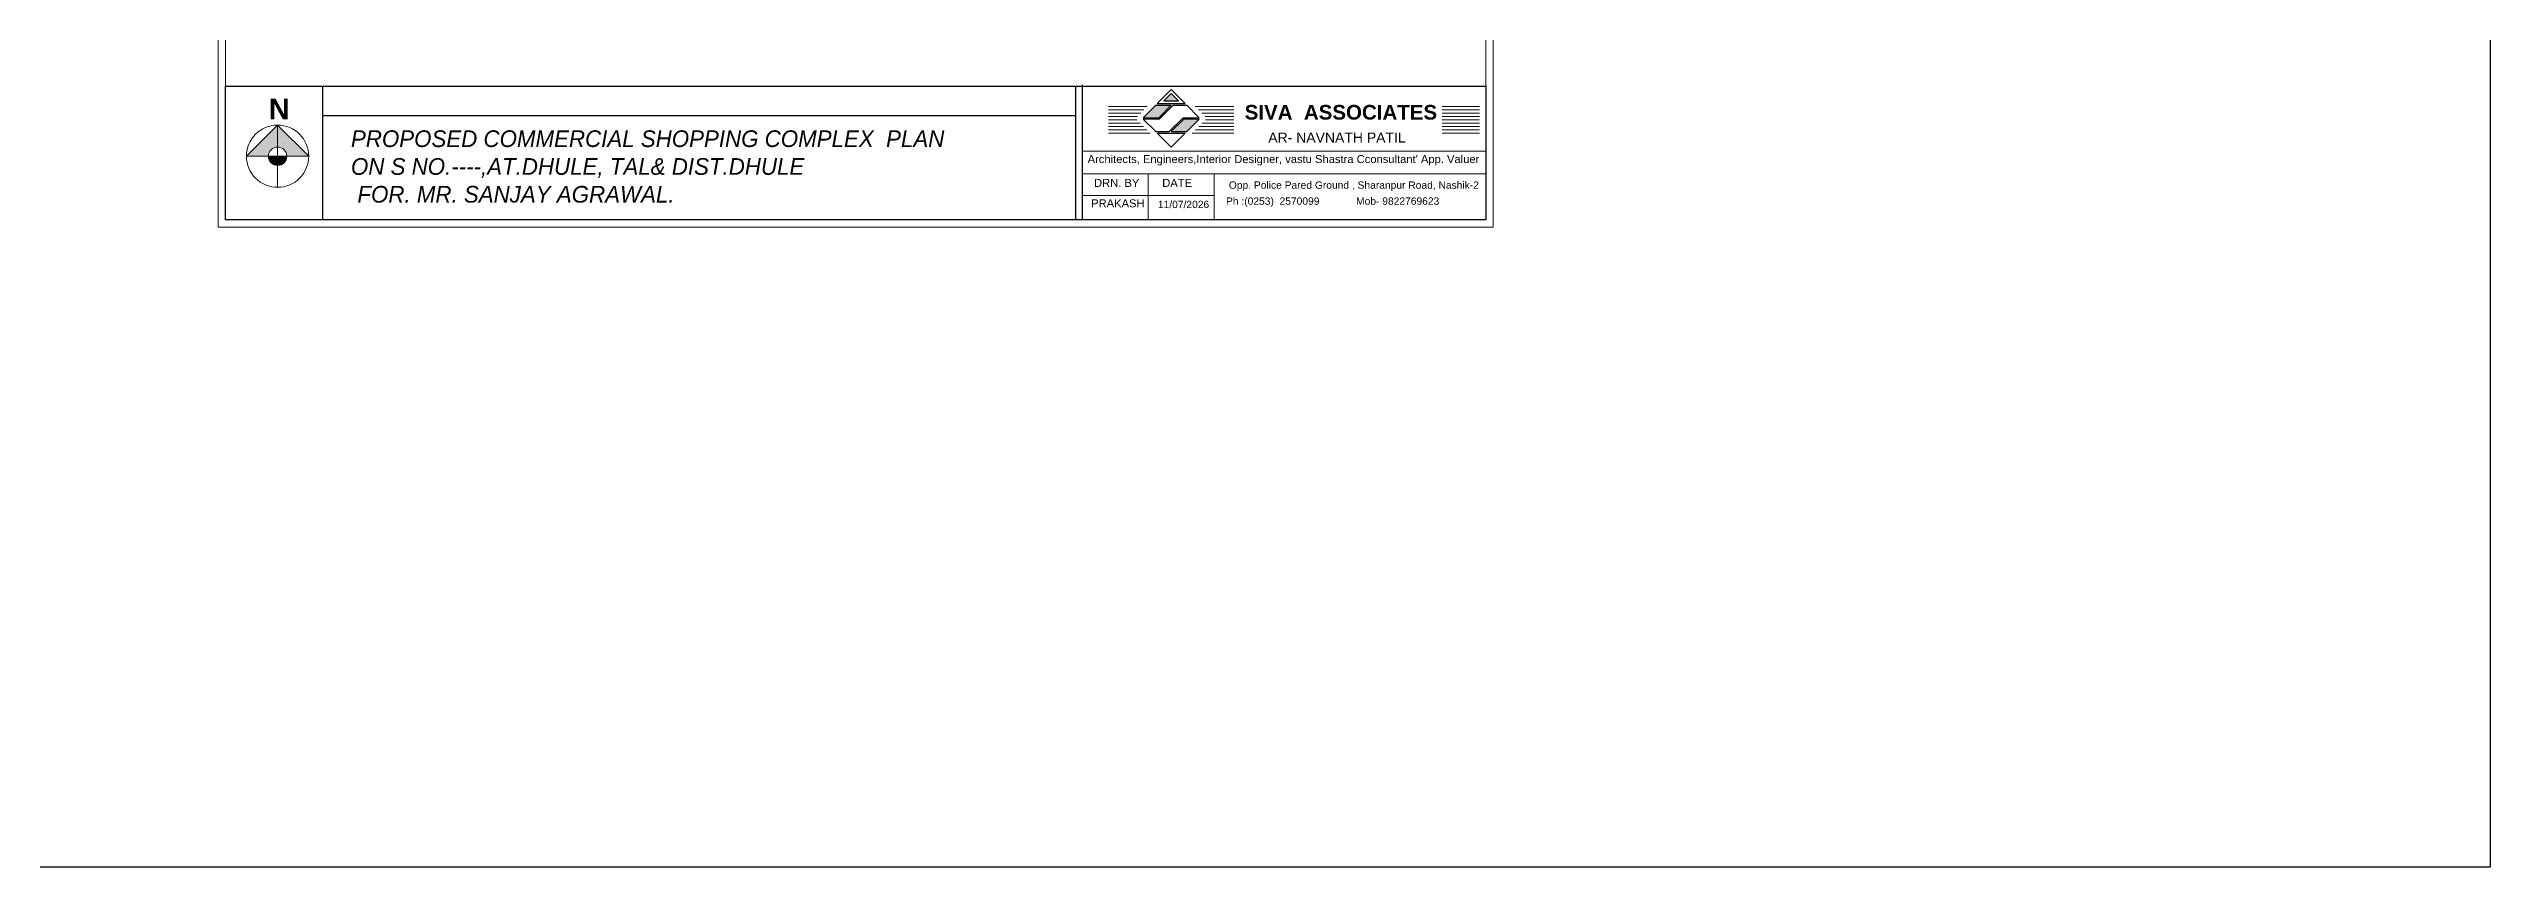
# Model space of a CAD drawing. Header units: feet. Extents: x 1354 to 2117, y 994 to 1430.
# Drawn here: x 1952.6 to 2116.8, y 1265.7 to 1320.7 of the extents above; entities that cross this region are included whole.
import ezdxf

# ---------------------------------------------------------------- set-up
doc = ezdxf.new("R2010")
doc.units = ezdxf.units.FT
doc.layers.add('BOUNDRY', color=5, linetype='Continuous')
doc.layers.add('F4', color=76, linetype='Continuous')
for name, color, linetype, lineweight in [('dim', 2, 'Continuous', 9), ('DIMENTION', 23, 'Continuous', 13), ('H', 253, 'Continuous', 5), ('tex', 7, 'Continuous', 15), ('TEXT', 7, 'Continuous', 20), ('wall', 7, 'Continuous', 30), ('WIN', 230, 'Continuous', 9)]:
    doc.layers.add(name, color=color, linetype=linetype, lineweight=lineweight)
doc.styles.get("Standard").update_dxf_attribs({"font": 'arial.ttf'})
doc.styles.add('STYLE1', font='arial.ttf')

msp = doc.modelspace()

# ---------------------------------------------------------------- hatches: boundary and pattern name
at = {"layer": 'dim', "lineweight": 15}
h = msp.add_hatch(color=7, dxfattribs=at)
h.paths.add_polyline_path([(1967.3999, 1313.5184), (1965.9255, 1313.5184), (1968.0184, 1315.6114), (1968.0184, 1314.137, 0.41421356)])
h.paths.add_polyline_path([(1968.0184, 1314.137), (1968.0184, 1315.6114), (1970.1114, 1313.5184), (1968.637, 1313.5184, 0.41421356)])
h = msp.add_hatch(color=7, dxfattribs=at)
h.paths.add_polyline_path([(1968.0184, 1312.8999, -0.41421356), (1967.3999, 1313.5184), (1968.0184, 1313.5184)])
h.paths.add_polyline_path([(1968.0184, 1313.5184), (1968.637, 1313.5184, -0.41421356), (1968.0184, 1312.8999)])
at = {"layer": 'wall'}
h = msp.add_hatch(color=1, dxfattribs=at)
h.paths.add_polyline_path([(2028.6171, 1317.2421), (2028.1215, 1317.7377), (2027.626, 1317.2421)])
h.paths.add_polyline_path([(2026.235, 1316.1092), (2027.2805, 1316.1092), (2028.1215, 1316.9502), (2027.076, 1316.9502)])
h.paths.add_polyline_path([(2030.0081, 1316.018), (2028.9626, 1316.018), (2028.1215, 1315.1769), (2029.1671, 1315.1769)])

# ---------------------------------------------------------------- linework, layer by layer
msp.add_lwpolyline([(1354.3755, 1430.0991), (2116.8312, 1430.0991), (2116.8312, 1265.6921), (1354.3755, 1265.6921)], close=True)
at = {"color": 7, "lineweight": 20}
for points in [[(1964.0133, 1388.8852), (2049.7845, 1388.8852), (2049.7845, 1308.746), (1964.0133, 1308.746)], [(1964.5133, 1388.3852), (2049.2845, 1388.3852), (2049.2845, 1309.246), (1964.5133, 1309.246)]]:
    msp.add_lwpolyline(points, close=True, dxfattribs=at)
at = {"layer": 'BOUNDRY'}
for p in [(2022.1313, 1318.3211), (2022.1313, 1318.223), (2022.1313, 1318.223)]:
    msp.add_line(p, (2022.1313, 1309.246), dxfattribs=at)
at = {"layer": 'DIMENTION'}
msp.add_lwpolyline([(2022.1313, 1318.223), (2049.2845, 1318.223), (2049.2845, 1309.246), (2022.1313, 1309.246)], close=True, dxfattribs=at)
at = {"layer": 'F4'}
for p, q in [((2027.076, 1316.9502), (2026.235, 1316.1092)), ((2027.076, 1316.9502), (2028.1215, 1316.9502)), ((2028.1215, 1316.9502), (2027.2805, 1316.1092)), ((2028.2506, 1316.9502), (2027.3183, 1316.018)), ((2028.2506, 1316.9502), (2029.1671, 1316.9502)), ((2030.0081, 1316.1092), (2029.1671, 1316.9502)), ((2026.235, 1316.1092), (2027.2805, 1316.1092)), ((2027.3183, 1316.018), (2026.235, 1316.018)), ((2026.235, 1316.018), (2027.076, 1315.1769)), ((2028.9248, 1316.1092), (2027.9925, 1315.1769)), ((2028.9626, 1316.018), (2028.1215, 1315.1769)), ((2028.9248, 1316.1092), (2030.0081, 1316.1092)), ((2030.0081, 1316.018), (2028.9626, 1316.018)), ((2029.1671, 1315.1769), (2030.0081, 1316.018)), ((2027.076, 1315.1769), (2027.9925, 1315.1769)), ((2027.1855, 1315.0675), (2028.1215, 1314.1314)), ((2027.1855, 1315.0675), (2029.0576, 1315.0675)), ((2028.1215, 1315.1769), (2029.1671, 1315.1769)), ((2028.1215, 1314.1314), (2029.0576, 1315.0675))]:
    msp.add_line(p, q, dxfattribs=at)
for points in [[(2027.1855, 1317.0597), (2029.0576, 1317.0597), (2028.1215, 1317.9958)], [(2027.626, 1317.2421), (2028.6171, 1317.2421), (2028.1215, 1317.7377)]]:
    msp.add_lwpolyline(points, close=True, dxfattribs=at)
at = {"layer": 'H', "lineweight": 5}
for p, q in [((2026.5119, 1316.8588), (2023.9056, 1316.8588)), ((2026.289, 1316.636), (2023.9056, 1316.636)), ((2026.0662, 1316.4131), (2023.9056, 1316.4131)), ((2025.8433, 1316.1903), (2023.9056, 1316.1903)), ((2025.8128, 1315.9674), (2023.9056, 1315.9674)), ((2026.0356, 1315.7446), (2023.9056, 1315.7446)), ((2026.2585, 1315.5218), (2023.9056, 1315.5218)), ((2026.4813, 1315.2989), (2023.9056, 1315.2989)), ((2029.7312, 1316.8588), (2032.3375, 1316.8588)), ((2029.7618, 1315.2989), (2032.3375, 1315.2989)), ((2029.9541, 1316.636), (2032.3375, 1316.636)), ((2029.9846, 1315.5218), (2032.3375, 1315.5218)), ((2030.1769, 1316.4131), (2032.3375, 1316.4131)), ((2030.2075, 1315.7446), (2032.3375, 1315.7446)), ((2030.3998, 1316.1903), (2032.3375, 1316.1903)), ((2030.4303, 1315.9674), (2032.3375, 1315.9674)), ((2048.8521, 1316.8588), (2046.355, 1316.8588)), ((2048.8521, 1316.636), (2046.355, 1316.636)), ((2048.8521, 1316.4131), (2046.355, 1316.4131)), ((2048.8521, 1316.1903), (2046.355, 1316.1903)), ((2048.8521, 1315.9674), (2046.355, 1315.9674)), ((2048.8521, 1315.7446), (2046.355, 1315.7446)), ((2048.8521, 1315.5218), (2046.355, 1315.5218)), ((2048.8521, 1315.2989), (2046.355, 1315.2989)), ((2026.7041, 1315.0761), (2023.9056, 1315.0761)), ((2029.539, 1315.0761), (2032.3375, 1315.0761)), ((2048.8521, 1315.0761), (2046.355, 1315.0761))]:
    msp.add_line(p, q, dxfattribs=at)
at = {"layer": 'wall', "lineweight": 25}
for p, q in [((1964.5133, 1318.223), (2046.6279, 1318.223)), ((1971.0382, 1318.223), (1971.0382, 1309.246)), ((2021.685, 1318.223), (2021.685, 1309.246)), ((2022.1313, 1318.223), (2022.1313, 1309.246)), ((2022.1313, 1318.223), (2022.1313, 1309.246)), ((1971.0382, 1316.2661), (2021.685, 1316.2661))]:
    msp.add_line(p, q, dxfattribs=at)
at = {"layer": 'wall', "lineweight": 15}
for p, q in [((1968.0184, 1315.6114), (1965.9255, 1313.5184)), ((1968.0184, 1315.6114), (1968.0184, 1311.4254)), ((1970.1114, 1313.5184), (1968.0184, 1315.6114)), ((1970.1114, 1313.5184), (1965.9255, 1313.5184))]:
    msp.add_line(p, q, dxfattribs=at)
at = {"layer": 'wall'}
msp.add_lwpolyline([(1964.5133, 1318.223), (2049.2845, 1318.223), (2049.2845, 1309.246), (1964.5133, 1309.246)], close=True, dxfattribs=at)
at = {"layer": 'wall', "lineweight": 15}
for radius in [2.093, 0.6186]:
    msp.add_circle((1968.0184, 1313.5184), radius, dxfattribs=at)
at = {"layer": 'WIN', "color": 7, "lineweight": 5}
for p, q in [((2022.1313, 1313.8551), (2049.2845, 1313.8551)), ((2022.1313, 1312.3293), (2049.2845, 1312.3293)), ((2026.5705, 1312.3293), (2026.5705, 1309.246)), ((2031.0098, 1309.246), (2031.0098, 1312.3293)), ((2031.0098, 1310.8707), (2022.1313, 1310.8707))]:
    msp.add_line(p, q, dxfattribs=at)

# ---------------------------------------------------------------- texts
at = {"layer": 'tex', "insert": (1972.9505, 1315.2579), "char_height": 1.1213251, "width": 39.855917, "attachment_point": 1}
msp.add_mtext('\\pxql;{\\fCentury Gothic|b0|i1|c0|p34;PROPOSED COMMERCIAL SHOPPING COMPLEX  PLAN ON S NO.----,AT.DHULE, TAL& DIST.DHULE\\P\\fArial|b0|i0|c0|p34; \\fCentury Gothic|b0|i1|c0|p34;FOR. MR. SANJAY AGRAWAL.}', dxfattribs=at)
at = {"layer": 'TEXT', "style": 'STYLE1'}
for s, insert, char_height, width, attachment_point in [('{\\fArial|b1|i0|c0|p34;N}', (1968.1263, 1316.0098), 1.380092, 0.258093, 8), (" Architects, Engineers,Interior Designer, vastu Shastra Cconsultant' App. Valuer", (2022.2901, 1313.595), 0.538236, 27.415113, 1), ('\\pxt3;DRN. BY', (2022.9298, 1311.9921), 0.538236, 3.885628, 1), ('DATE', (2027.5175, 1311.9921), 0.53824, 27.415113, 1), ('PRAKASH', (2022.7349, 1310.6196), 0.53824, 27.415113, 1), ('11/07/2026', (2027.2264, 1310.522), 0.49338, 27.415113, 1), ('Ph :(0253)  2570099  ', (2031.8067, 1310.7455), 0.493383, 18.462091, 1), (' Opp. Police Pared Ground , Sharanpur Road, Nashik-2', (2031.8067, 1311.8232), 0.493383, 18.462091, 1), ('Mob- 9822769623  ', (2040.5554, 1310.7455), 0.493383, 18.462091, 1)]:
    msp.add_mtext(s, dxfattribs=dict(at, insert=insert, char_height=char_height, width=width, attachment_point=attachment_point))
at = {"layer": 'wall', "color": 7, "lineweight": 5, "width": 20.2624, "attachment_point": 1, "style": 'STYLE1'}
for s, insert, char_height in [(' {\\fArial|b1|i0|c0|p34;SIVA  ASSOCIATES}', (2032.6787, 1316.9687), 0.986766), (' AR- NAVNATH PATIL', (2034.3864, 1315.1089), 0.672795)]:
    msp.add_mtext(s, dxfattribs=dict(at, insert=insert, char_height=char_height))

doc.saveas('drawing.dxf')
